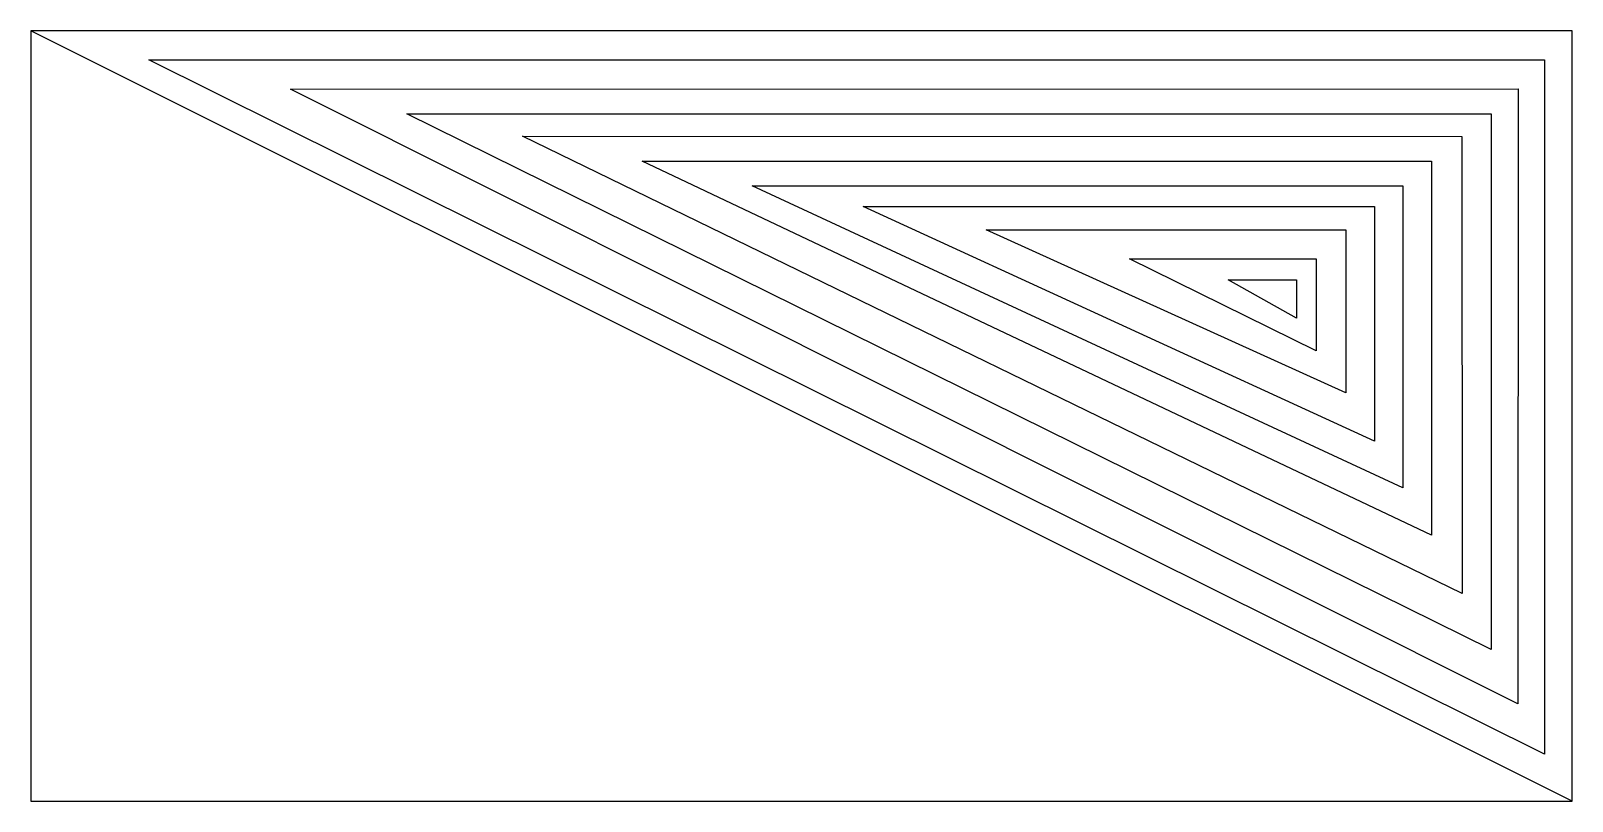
# Model space of a CAD drawing. Header units: millimetres. Extents: x -2.86 to 3.14, y -0.02 to 2.98.
import ezdxf

# ---------------------------------------------------------------- set-up
doc = ezdxf.new("R2010")
doc.units = ezdxf.units.MM
doc.layers.add('jidou1', color=3, linetype='Continuous')

msp = doc.modelspace()

# ---------------------------------------------------------------- linework, layer by layer
at = {"layer": 'jidou1', "color": 3, "linetype": 'Continuous'}
for points in [[(3.1382, -0.0187), (3.1382, 2.9813), (-2.8618, 2.9813), (-2.8618, -0.0187), (3.1382, -0.0187), (-2.8618, 2.9813)], [(3.0305, 2.8688), (3.0305, 0.1649), (-2.4028, 2.8689), (3.0305, 2.8688)], [(2.9275, 2.7551), (2.9272, 0.3603), (-1.8506, 2.7542), (2.9275, 2.7551)], [(2.8233, 2.6582), (2.8233, 0.5718), (-1.3975, 2.6582), (2.8233, 2.6582)], [(2.7093, 2.5692), (2.7106, 0.7907), (-0.9482, 2.571), (2.7093, 2.5692)], [(2.5907, 2.4736), (2.5907, 1.0169), (-0.4822, 2.4736), (2.5907, 2.4736)], [(2.4793, 2.378), (2.4793, 1.2022), (-0.0534, 2.378), (2.4793, 2.378)], [(2.3685, 2.2969), (2.3685, 1.3832), (0.3779, 2.2969), (2.3685, 2.2969)], [(2.2573, 2.2068), (2.2573, 1.5721), (0.8572, 2.2068), (2.2573, 2.2068)], [(2.1417, 2.0935), (2.1416, 1.7351), (1.4153, 2.0935), (2.1417, 2.0935)], [(2.065, 2.0115), (2.065, 1.8619), (1.7986, 2.0115), (2.065, 2.0115)]]:
    msp.add_lwpolyline(points, dxfattribs=at)

doc.saveas('drawing.dxf')
